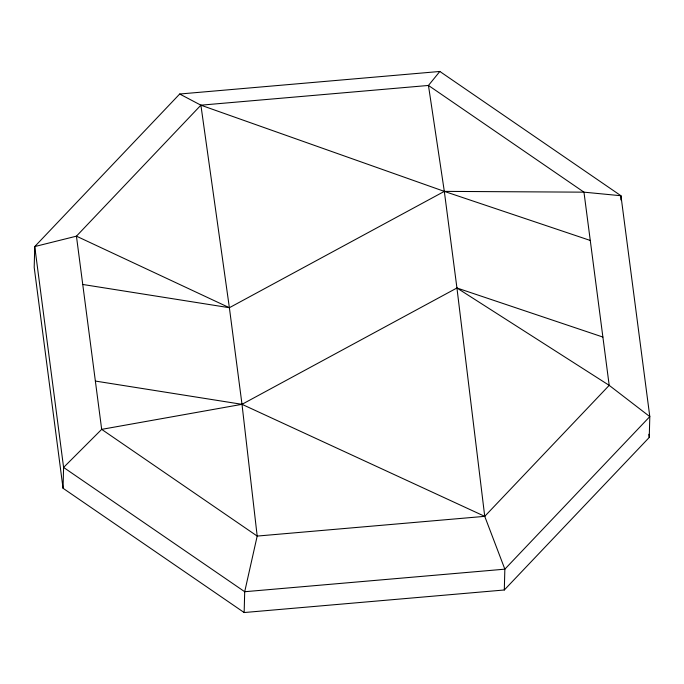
<?xml version="1.0" encoding="UTF-8"?>
<svg xmlns="http://www.w3.org/2000/svg" width="684" height="684" viewBox="0 0 684 684"><rect width="100%" height="100%" fill="white"/><g stroke="black" fill="none" stroke-linecap="round" stroke-linejoin="round"><path stroke-width="1.03" d="M63.048 488.265L63.595 467.437L34.747 246.565L179.695 94.016L439.846 71.461L620.952 195.735L649.8 416.607L649.253 437.435L504.305 589.984L244.154 612.539L63.048 488.265L34.2 267.393L34.747 246.565L76.437 236.168L200.899 105.182L428.458 85.449L583.965 192.161L620.952 195.735L620.841 199.899M244.154 612.539L244.701 591.72L257.184 536.076L241.999 404.321L229.379 307.714L200.899 105.182L179.695 94.016M504.305 589.984L504.852 569.165L484.734 516.352L456.938 287.99L444.318 191.383L428.458 85.449L439.846 71.461M590.275 240.46L444.318 191.383L229.379 307.714L76.437 236.168L101.677 429.364L257.184 536.076L484.734 516.352L609.196 385.357L583.965 192.161L444.318 191.383L200.899 105.182M456.938 287.99L241.999 404.321L101.677 429.364L63.595 467.437L244.701 591.72L504.852 569.165L649.8 416.607L609.196 385.357L456.938 287.99L602.886 337.058M82.747 284.467L229.379 307.714M95.367 381.065L241.999 404.321L484.734 516.352M648.842 434.263L649.253 437.435"/></g></svg>
